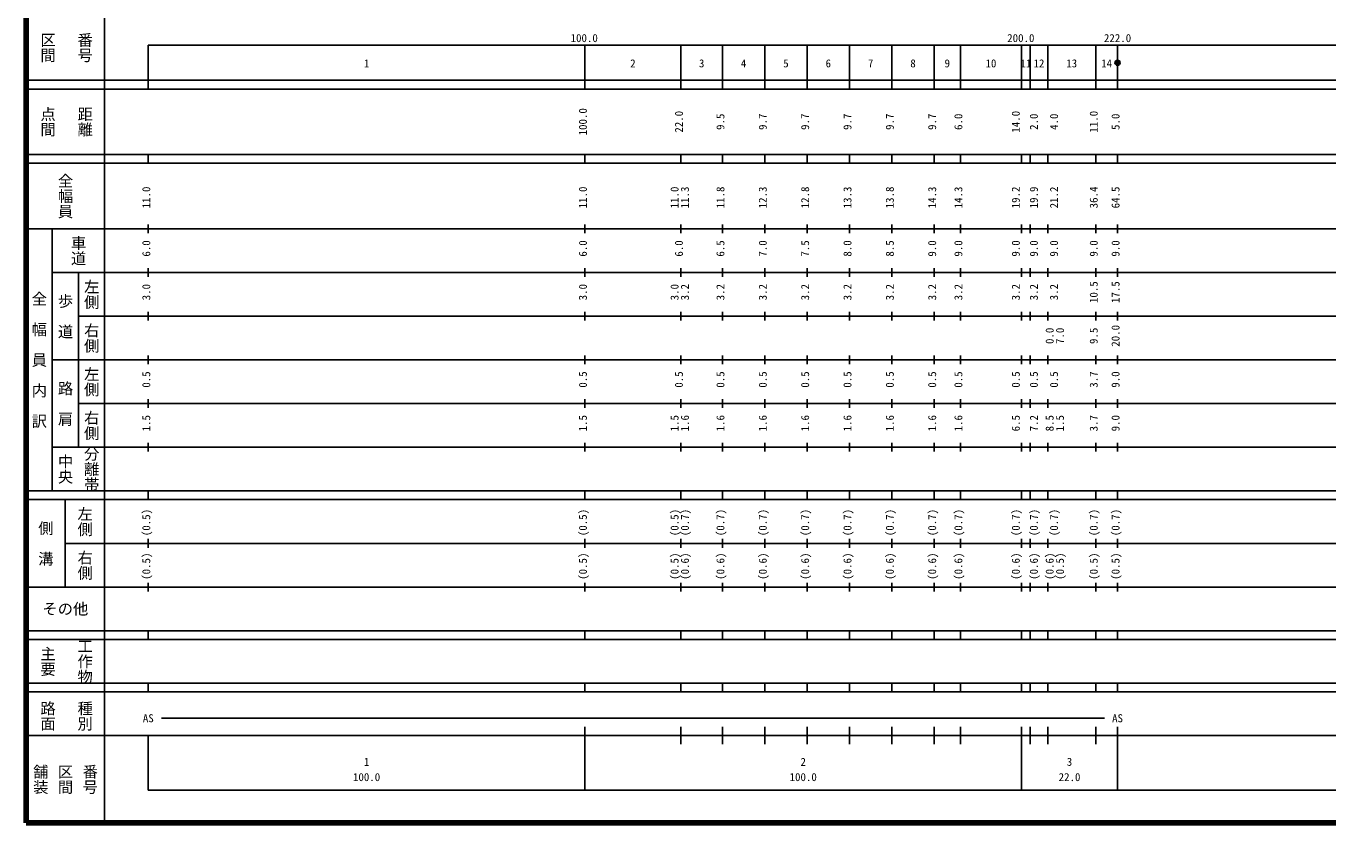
# Model space of a CAD drawing. Units: millimetres on the paper, enlarged 1000 times. Extents: x -144219055 to 680000, y -156424100 to 380000.
# Drawn here: x 40000 to 338190, y 20000 to 202409 of the extents above; entities that cross this region are included whole.
import ezdxf
from ezdxf.enums import TextEntityAlignment as Align

# ---------------------------------------------------------------- set-up
doc = ezdxf.new("R2010")
doc.units = ezdxf.units.MM
doc.header["$LTSCALE"] = 1000
doc.layers.add('M-TTL', color=2, linetype='Continuous', lineweight=140)
doc.layers.add('M-TTL-BAND', color=7, linetype='Continuous', lineweight=25)
doc.styles.add('@ＭＳ ゴシック', font='')
doc.styles.add('ＭＳ ゴシック', font='')
doc.styles.get('@ＭＳ ゴシック').set_extended_font_data('@MS Gothic')
doc.styles.get('ＭＳ ゴシック').set_extended_font_data('MS Gothic')

msp = doc.modelspace()

# ---------------------------------------------------------------- hatches: boundary and pattern name
at = {"layer": 'M-TTL-BAND'}
msp.add_hatch(color=256, dxfattribs=at).paths.add_polyline_path([(290600, 194000), (290600, 194024), (290598, 194047), (290596, 194070), (290593, 194094), (290588, 194117), (290583, 194140), (290577, 194163), (290571, 194185), (290563, 194208), (290554, 194230), (290545, 194251), (290535, 194272), (290523, 194293), (290512, 194313), (290499, 194333), (290485, 194353), (290471, 194371), (290456, 194390), (290441, 194407), (290424, 194424), (290407, 194441), (290390, 194456), (290371, 194471), (290353, 194485), (290333, 194499), (290313, 194512), (290293, 194523), (290272, 194535), (290251, 194545), (290230, 194554), (290208, 194563), (290185, 194571), (290163, 194577), (290140, 194583), (290117, 194588), (290094, 194593), (290071, 194596), (290047, 194598), (290024, 194600), (290000, 194600), (289976, 194600), (289953, 194598), (289929, 194596), (289906, 194593), (289883, 194588), (289860, 194583), (289837, 194577), (289815, 194571), (289792, 194563), (289770, 194554), (289749, 194545), (289728, 194535), (289707, 194523), (289687, 194512), (289667, 194499), (289647, 194485), (289629, 194471), (289610, 194456), (289593, 194441), (289576, 194424), (289559, 194407), (289544, 194390), (289529, 194371), (289515, 194353), (289501, 194333), (289488, 194313), (289477, 194293), (289465, 194272), (289455, 194251), (289446, 194230), (289437, 194208), (289429, 194185), (289423, 194163), (289417, 194140), (289412, 194117), (289407, 194094), (289404, 194070), (289402, 194047), (289400, 194024), (289400, 194000), (289400, 193976), (289402, 193953), (289404, 193929), (289407, 193906), (289412, 193883), (289417, 193860), (289423, 193837), (289429, 193815), (289437, 193792), (289446, 193770), (289455, 193749), (289465, 193728), (289477, 193707), (289488, 193686), (289501, 193667), (289515, 193647), (289529, 193629), (289544, 193610), (289559, 193593), (289576, 193576), (289593, 193559), (289610, 193544), (289629, 193529), (289647, 193515), (289667, 193501), (289687, 193488), (289707, 193476), (289728, 193465), (289749, 193455), (289770, 193446), (289792, 193437), (289815, 193429), (289837, 193422), (289860, 193417), (289883, 193411), (289906, 193407), (289929, 193404), (289953, 193402), (289976, 193400), (290000, 193400), (290024, 193400), (290047, 193402), (290071, 193404), (290094, 193407), (290117, 193411), (290140, 193417), (290163, 193422), (290185, 193429), (290208, 193437), (290230, 193446), (290251, 193455), (290272, 193465), (290293, 193476), (290313, 193488), (290333, 193501), (290353, 193515), (290371, 193529), (290390, 193544), (290407, 193559), (290424, 193576), (290441, 193593), (290456, 193610), (290471, 193629), (290485, 193647), (290499, 193667), (290512, 193686), (290523, 193707), (290535, 193728), (290545, 193749), (290554, 193770), (290563, 193792), (290571, 193815), (290577, 193837), (290583, 193860), (290588, 193883), (290593, 193906), (290596, 193929), (290598, 193953), (290600, 193976)])

# ---------------------------------------------------------------- linework, layer by layer
at = {"layer": 'M-TTL'}
for p, q in [((40000, 380000), (40000, 20000)), ((40000, 20000), (680000, 20000))]:
    msp.add_line(p, q, dxfattribs=at)
at = {"layer": 'M-TTL-BAND'}
for p, q in [((58000, 370000), (58000, 20000)), ((68000, 198000), (579000, 198000)), ((68000, 198000), (68000, 188000)), ((168000, 188000), (168000, 198000)), ((190000, 188000), (190000, 198000)), ((199500, 188000), (199500, 198000)), ((209200, 188000), (209200, 198000)), ((218900, 188000), (218900, 198000)), ((228600, 188000), (228600, 198000)), ((238300, 188000), (238300, 198000)), ((248000, 188000), (248000, 198000)), ((254000, 188000), (254000, 198000)), ((268000, 188000), (268000, 198000)), ((270000, 188000), (270000, 198000)), ((274000, 188000), (274000, 198000)), ((285000, 188000), (285000, 198000)), ((290000, 188000), (290000, 198000)), ((40000, 190000), (579000, 190000)), ((40000, 188000), (579000, 188000)), ((40000, 173000), (579000, 173000)), ((68000, 171000), (68000, 173000)), ((168000, 171000), (168000, 173000)), ((190000, 171000), (190000, 173000)), ((199500, 171000), (199500, 173000)), ((209200, 171000), (209200, 173000)), ((218900, 171000), (218900, 173000)), ((228600, 171000), (228600, 173000)), ((238300, 171000), (238300, 173000)), ((248000, 171000), (248000, 173000)), ((254000, 171000), (254000, 173000)), ((268000, 171000), (268000, 173000)), ((270000, 171000), (270000, 173000)), ((274000, 171000), (274000, 173000)), ((285000, 171000), (285000, 173000)), ((290000, 171000), (290000, 173000)), ((40000, 171000), (579000, 171000)), ((40000, 156000), (579000, 156000)), ((46000, 96000), (46000, 156000)), ((68000, 155000), (68000, 157000)), ((168000, 155000), (168000, 157000)), ((190000, 155000), (190000, 157000)), ((199500, 155000), (199500, 157000)), ((209200, 155000), (209200, 157000)), ((218900, 155000), (218900, 157000)), ((228600, 155000), (228600, 157000)), ((238300, 155000), (238300, 157000)), ((248000, 155000), (248000, 157000)), ((254000, 155000), (254000, 157000)), ((268000, 155000), (268000, 157000)), ((270000, 155000), (270000, 157000)), ((274000, 155000), (274000, 157000)), ((285000, 155000), (285000, 157000)), ((290000, 155000), (290000, 157000)), ((68000, 145000), (68000, 147000)), ((168000, 145000), (168000, 147000)), ((190000, 145000), (190000, 147000)), ((199500, 145000), (199500, 147000)), ((209200, 145000), (209200, 147000)), ((218900, 145000), (218900, 147000)), ((228600, 145000), (228600, 147000)), ((238300, 145000), (238300, 147000)), ((248000, 145000), (248000, 147000)), ((254000, 145000), (254000, 147000)), ((268000, 145000), (268000, 147000)), ((270000, 145000), (270000, 147000)), ((274000, 145000), (274000, 147000)), ((285000, 145000), (285000, 147000)), ((290000, 145000), (290000, 147000)), ((46000, 146000), (579000, 146000)), ((52000, 146000), (52000, 106000)), ((52000, 136000), (579000, 136000)), ((68000, 135000), (68000, 137000)), ((168000, 135000), (168000, 137000)), ((190000, 135000), (190000, 137000)), ((199500, 135000), (199500, 137000)), ((209200, 135000), (209200, 137000)), ((218900, 135000), (218900, 137000)), ((228600, 135000), (228600, 137000)), ((238300, 135000), (238300, 137000)), ((248000, 135000), (248000, 137000)), ((254000, 135000), (254000, 137000)), ((268000, 135000), (268000, 137000)), ((270000, 135000), (270000, 137000)), ((274000, 135000), (274000, 137000)), ((285000, 135000), (285000, 137000)), ((290000, 135000), (290000, 137000)), ((46000, 126000), (579000, 126000)), ((68000, 125000), (68000, 127000)), ((168000, 125000), (168000, 127000)), ((190000, 125000), (190000, 127000)), ((199500, 125000), (199500, 127000)), ((209200, 125000), (209200, 127000)), ((218900, 125000), (218900, 127000)), ((228600, 125000), (228600, 127000)), ((238300, 125000), (238300, 127000)), ((248000, 125000), (248000, 127000)), ((254000, 125000), (254000, 127000)), ((268000, 125000), (268000, 127000)), ((270000, 125000), (270000, 127000)), ((274000, 125000), (274000, 127000)), ((285000, 125000), (285000, 127000)), ((290000, 125000), (290000, 127000)), ((68000, 115000), (68000, 117000)), ((168000, 115000), (168000, 117000)), ((190000, 115000), (190000, 117000)), ((199500, 115000), (199500, 117000)), ((209200, 115000), (209200, 117000)), ((218900, 115000), (218900, 117000)), ((228600, 115000), (228600, 117000)), ((238300, 115000), (238300, 117000)), ((248000, 115000), (248000, 117000)), ((254000, 115000), (254000, 117000)), ((268000, 115000), (268000, 117000)), ((270000, 115000), (270000, 117000)), ((274000, 115000), (274000, 117000)), ((285000, 115000), (285000, 117000)), ((290000, 115000), (290000, 117000)), ((52000, 116000), (579000, 116000)), ((46000, 106000), (579000, 106000)), ((68000, 105000), (68000, 107000)), ((168000, 105000), (168000, 107000)), ((190000, 105000), (190000, 107000)), ((199500, 105000), (199500, 107000)), ((209200, 105000), (209200, 107000)), ((218900, 105000), (218900, 107000)), ((228600, 105000), (228600, 107000)), ((238300, 105000), (238300, 107000)), ((248000, 105000), (248000, 107000)), ((254000, 105000), (254000, 107000)), ((268000, 105000), (268000, 107000)), ((270000, 105000), (270000, 107000)), ((274000, 105000), (274000, 107000)), ((285000, 105000), (285000, 107000)), ((290000, 105000), (290000, 107000)), ((40000, 96000), (579000, 96000)), ((68000, 94000), (68000, 96000)), ((168000, 94000), (168000, 96000)), ((190000, 94000), (190000, 96000)), ((199500, 94000), (199500, 96000)), ((209200, 94000), (209200, 96000)), ((218900, 94000), (218900, 96000)), ((228600, 94000), (228600, 96000)), ((238300, 94000), (238300, 96000)), ((248000, 94000), (248000, 96000)), ((254000, 94000), (254000, 96000)), ((268000, 94000), (268000, 96000)), ((270000, 94000), (270000, 96000)), ((274000, 94000), (274000, 96000)), ((285000, 94000), (285000, 96000)), ((290000, 94000), (290000, 96000)), ((40000, 94000), (579000, 94000)), ((49000, 94000), (49000, 74000)), ((49000, 84000), (579000, 84000)), ((68000, 83000), (68000, 85000)), ((168000, 83000), (168000, 85000)), ((190000, 83000), (190000, 85000)), ((199500, 83000), (199500, 85000)), ((209200, 83000), (209200, 85000)), ((218900, 83000), (218900, 85000)), ((228600, 83000), (228600, 85000)), ((238300, 83000), (238300, 85000)), ((248000, 83000), (248000, 85000)), ((254000, 83000), (254000, 85000)), ((268000, 83000), (268000, 85000)), ((270000, 83000), (270000, 85000)), ((274000, 83000), (274000, 85000)), ((285000, 83000), (285000, 85000)), ((290000, 83000), (290000, 85000)), ((68000, 73000), (68000, 75000)), ((168000, 73000), (168000, 75000)), ((190000, 73000), (190000, 75000)), ((199500, 73000), (199500, 75000)), ((209200, 73000), (209200, 75000)), ((218900, 73000), (218900, 75000)), ((228600, 73000), (228600, 75000)), ((238300, 73000), (238300, 75000)), ((248000, 73000), (248000, 75000)), ((254000, 73000), (254000, 75000)), ((268000, 73000), (268000, 75000)), ((270000, 73000), (270000, 75000)), ((274000, 73000), (274000, 75000)), ((285000, 73000), (285000, 75000)), ((290000, 73000), (290000, 75000)), ((40000, 74000), (579000, 74000)), ((40000, 64000), (579000, 64000)), ((68000, 62000), (68000, 64000)), ((168000, 62000), (168000, 64000)), ((190000, 62000), (190000, 64000)), ((199500, 62000), (199500, 64000)), ((209200, 62000), (209200, 64000)), ((218900, 62000), (218900, 64000)), ((228600, 62000), (228600, 64000)), ((238300, 62000), (238300, 64000)), ((248000, 62000), (248000, 64000)), ((254000, 62000), (254000, 64000)), ((268000, 62000), (268000, 64000)), ((270000, 62000), (270000, 64000)), ((274000, 62000), (274000, 64000)), ((285000, 62000), (285000, 64000)), ((290000, 62000), (290000, 64000)), ((40000, 62000), (579000, 62000)), ((40000, 52000), (579000, 52000)), ((68000, 50000), (68000, 52000)), ((168000, 50000), (168000, 52000)), ((190000, 50000), (190000, 52000)), ((199500, 50000), (199500, 52000)), ((209200, 50000), (209200, 52000)), ((218900, 50000), (218900, 52000)), ((228600, 50000), (228600, 52000)), ((238300, 50000), (238300, 52000)), ((248000, 50000), (248000, 52000)), ((254000, 50000), (254000, 52000)), ((268000, 50000), (268000, 52000)), ((270000, 50000), (270000, 52000)), ((274000, 50000), (274000, 52000)), ((285000, 50000), (285000, 52000)), ((290000, 50000), (290000, 52000)), ((40000, 50000), (579000, 50000)), ((71000, 44000), (287000, 44000)), ((168000, 27500), (168000, 42000)), ((190000, 38000), (190000, 42000)), ((199500, 38000), (199500, 42000)), ((209200, 38000), (209200, 42000)), ((218900, 38000), (218900, 42000)), ((228600, 38000), (228600, 42000)), ((238300, 38000), (238300, 42000)), ((248000, 38000), (248000, 42000)), ((254000, 38000), (254000, 42000)), ((268000, 27500), (268000, 42000)), ((270000, 38000), (270000, 42000)), ((274000, 38000), (274000, 42000)), ((285000, 38000), (285000, 42000)), ((290000, 27500), (290000, 42000)), ((40000, 40000), (579000, 40000)), ((68000, 40000), (68000, 27500)), ((68000, 27500), (579000, 27500))]:
    msp.add_line(p, q, dxfattribs=at)
msp.add_circle((290000, 194000), 600, dxfattribs=at)

# ---------------------------------------------------------------- texts
at = {"layer": 'M-TTL-BAND', "style": '@ＭＳ ゴシック'}
for s, p in [('区間', (45000, 197500)), ('番号', (53500, 197500)), ('点間', (45000, 180500)), ('距離', (53500, 180500)), ('全幅員', (49000, 163500)), ('車道', (52000, 151000)), ('左側', (55000, 141000)), ('全\u3000幅\u3000員\u3000内\u3000訳', (43000, 126000)), ('歩\u3000道', (49000, 136000)), ('右側', (55000, 131000)), ('左側', (55000, 121000)), ('路\u3000肩', (49000, 116000)), ('右側', (55000, 111000)), ('分離帯', (55000, 101000)), ('中央', (49000, 101000)), ('左側', (53500, 89000)), ('側\u3000溝', (44500, 84000)), ('右側', (53500, 79000)), ('主要', (45000, 57000)), ('工作物', (53500, 57000)), ('路面', (45000, 44500)), ('種別', (53500, 44500)), ('舗装', (43333, 30000)), ('区間', (49000, 30000)), ('番号', (54667, 30000))]:
    msp.add_text(s, height=2566, rotation=270, dxfattribs=at).set_placement(p, align=Align.MIDDLE_CENTER)
at = {"layer": 'M-TTL-BAND', "style": 'ＭＳ ゴシック'}
for s, p in [('100.0', (167844, 198195)), ('200.0', (267844, 198195)), ('222.0', (290000, 198195)), ('1', (118000, 192405)), ('2', (179000, 192405)), ('3', (194750, 192405)), ('4', (204350, 192405)), ('5', (214050, 192405)), ('6', (223750, 192405)), ('7', (233450, 192405)), ('8', (243150, 192405)), ('9', (251000, 192405)), ('10', (261000, 192405)), ('11', (269000, 192405)), ('12', (272000, 192405)), ('13', (279500, 192405)), ('14', (287500, 192405)), ('AS', (68000, 42500)), ('AS', (290000, 42500)), ('1', (118000, 32523)), ('2', (218000, 32523)), ('3', (279000, 32523)), ('100.0', (118000, 29033)), ('100.0', (218000, 29033)), ('22.0', (279000, 29033))]:
    msp.add_text(s, height=1833, dxfattribs=at).set_placement(p, align=Align.BOTTOM_CENTER)
for s, p in [('100.0', (169000, 180500)), ('22.0', (191000, 180500)), ('9.5', (200500, 180500)), ('9.7', (210200, 180500)), ('9.7', (219900, 180500)), ('9.7', (229600, 180500)), ('9.7', (239300, 180500)), ('9.7', (249000, 180500)), ('6.0', (255000, 180500)), ('14.0', (268152, 180500)), ('2.0', (272290, 180500)), ('4.0', (276902, 180500)), ('11.0', (286000, 180500)), ('5.0', (291000, 180500)), ('11.0', (69000, 163174)), ('11.0', (169000, 163174)), ('11.0', (190000, 163174)), ('11.3', (192370, 163174)), ('11.8', (200500, 163174)), ('12.3', (210200, 163174)), ('12.8', (219900, 163174)), ('13.3', (229600, 163174)), ('13.8', (239300, 163174)), ('14.3', (249000, 163174)), ('14.3', (255000, 163174)), ('19.2', (268152, 163174)), ('19.9', (272290, 163174)), ('21.2', (276902, 163174)), ('36.4', (286000, 163174)), ('64.5', (291000, 163174)), ('6.0', (69000, 151500)), ('6.0', (169000, 151500)), ('6.0', (191000, 151500)), ('6.5', (200500, 151500)), ('7.0', (210200, 151500)), ('7.5', (219900, 151500)), ('8.0', (229600, 151500)), ('8.5', (239300, 151500)), ('9.0', (249000, 151500)), ('9.0', (255000, 151500)), ('9.0', (268152, 151500)), ('9.0', (272290, 151500)), ('9.0', (276902, 151500)), ('9.0', (286000, 151500)), ('9.0', (291000, 151500)), ('3.0', (69000, 141500)), ('3.0', (169000, 141500)), ('3.0', (190000, 141500)), ('3.2', (192370, 141500)), ('3.2', (200500, 141500)), ('3.2', (210200, 141500)), ('3.2', (219900, 141500)), ('3.2', (229600, 141500)), ('3.2', (239300, 141500)), ('3.2', (249000, 141500)), ('3.2', (255000, 141500)), ('3.2', (268152, 141500)), ('3.2', (272290, 141500)), ('3.2', (276902, 141500)), ('10.5', (286000, 141500)), ('17.5', (291000, 141500)), ('0.0', (275902, 131500)), ('7.0', (278272, 131500)), ('9.5', (286000, 131500)), ('20.0', (291000, 131500)), ('0.5', (69000, 121500)), ('0.5', (169000, 121500)), ('0.5', (191000, 121500)), ('0.5', (200500, 121500)), ('0.5', (210200, 121500)), ('0.5', (219900, 121500)), ('0.5', (229600, 121500)), ('0.5', (239300, 121500)), ('0.5', (249000, 121500)), ('0.5', (255000, 121500)), ('0.5', (268152, 121500)), ('0.5', (272290, 121500)), ('0.5', (276902, 121500)), ('3.7', (286000, 121500)), ('9.0', (291000, 121500)), ('1.5', (69000, 111500)), ('1.5', (169000, 111500)), ('1.5', (190000, 111500)), ('1.6', (192370, 111500)), ('1.6', (200500, 111500)), ('1.6', (210200, 111500)), ('1.6', (219900, 111500)), ('1.6', (229600, 111500)), ('1.6', (239300, 111500)), ('1.6', (249000, 111500)), ('1.6', (255000, 111500)), ('6.5', (268152, 111500)), ('7.2', (272290, 111500)), ('8.5', (275902, 111500)), ('1.5', (278272, 111500)), ('3.7', (286000, 111500)), ('9.0', (291000, 111500)), ('(0.5)', (69000, 88764)), ('(0.5)', (169000, 88764)), ('(0.5)', (190000, 88764)), ('(0.7)', (192370, 88764)), ('(0.7)', (200500, 88764)), ('(0.7)', (210200, 88764)), ('(0.7)', (219900, 88764)), ('(0.7)', (229600, 88764)), ('(0.7)', (239300, 88764)), ('(0.7)', (249000, 88764)), ('(0.7)', (255000, 88764)), ('(0.7)', (268152, 88764)), ('(0.7)', (272290, 88764)), ('(0.7)', (276902, 88764)), ('(0.7)', (286000, 88764)), ('(0.7)', (291000, 88764)), ('(0.5)', (69000, 78764)), ('(0.5)', (169000, 78764)), ('(0.5)', (190000, 78764)), ('(0.6)', (192370, 78764)), ('(0.6)', (200500, 78764)), ('(0.6)', (210200, 78764)), ('(0.6)', (219900, 78764)), ('(0.6)', (229600, 78764)), ('(0.6)', (239300, 78764)), ('(0.6)', (249000, 78764)), ('(0.6)', (255000, 78764)), ('(0.6)', (268152, 78764)), ('(0.6)', (272290, 78764)), ('(0.6)', (275902, 78764)), ('(0.5)', (278272, 78764)), ('(0.5)', (286000, 78764)), ('(0.5)', (291000, 78764))]:
    msp.add_text(s, height=1833, rotation=90, dxfattribs=at).set_placement(p, align=Align.BOTTOM_CENTER)
msp.add_text('その他', height=2566, dxfattribs=at).set_placement((49000, 69000), align=Align.MIDDLE_CENTER)

doc.saveas('drawing.dxf')
